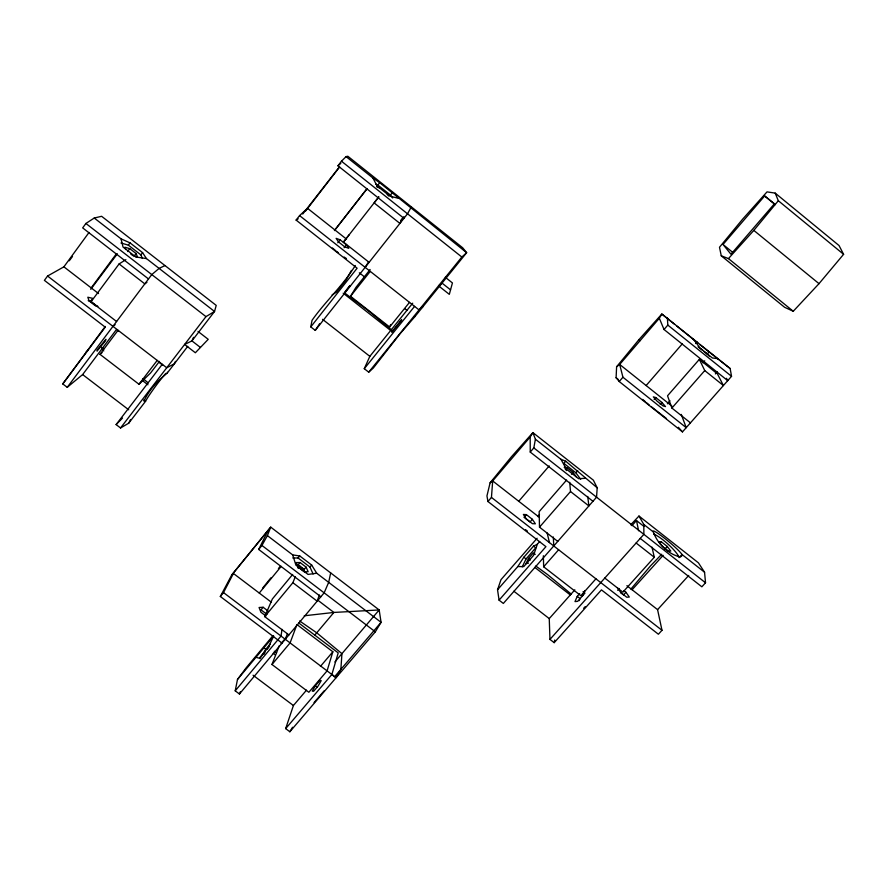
<?xml version="1.0" encoding="UTF-8"?>
<svg xmlns="http://www.w3.org/2000/svg" width="888" height="888" viewBox="0 0 888 888"><rect width="100%" height="100%" fill="white"/><g stroke="black" fill="none" stroke-linecap="round" stroke-linejoin="round"><path stroke-width="1.33" d="M616.106 377.7L616.605 366.755L638.849 339.738L661.849 314.03L730.147 368.531L731.546 376.323L682.472 431.89L619.225 381.529L616.106 377.7L618.215 379.387M499.078 600.155L545.931 546.653L487.956 501.52L486.946 495.926L490.109 482.806L511.433 456.787L532.9 432.611L593.362 480.175L597.191 487.801L596.558 497.18L503.341 603.44L499.078 600.155L497.535 589.787L500.976 579.686L537.129 538.25M487.956 501.52L491.453 497.424L492.685 480.941L530.18 436.974L532.9 432.611L535.397 439.205L533.821 447.896L530.247 452.07L592.951 501.298M282.029 629.359L281.008 636.052L235.22 690.831L239.438 694.005L324.142 592.84L328.671 582.361L330.68 572.915M411.344 206.871L407.525 213.797L315.251 330.392L310.778 326.895L312.043 320.313C325.496 301.165 343.223 285.414 355.289 265.501M235.22 690.831L237.484 679.464L246.187 667.798L273.016 635.63M574.847 589.832L549.25 618.592L549.961 639.404L554.19 642.668L554.711 640.037M640.237 538.417L701.853 586.802L705.527 582.794L704.561 572.238L681.995 554.489L681.629 556.166L680.319 556.965C668.231 554.345 657.375 543.567 653.379 531.99L643.811 524.464L638.971 516.05L630.691 524.819M271.972 664.502L290.087 642.912L296.936 624.564L332.856 651.781L327.084 670.873L308.846 692.274L271.972 664.502L279.309 645.62M282.051 643.101L220.324 596.481L231.757 574.98L270.718 527.139L379.176 609.956L381.074 622.333L375.324 631.823L289.854 731.756L285.67 728.615L293.406 705.527L306.504 690.143M539.682 541.536L537.329 544.233L533.599 555.344L523.754 566.588L517.815 566.566L497.535 589.787M319.347 594.993L317.16 601.165L292.874 582.695L295.316 576.701M285.27 639.271L287.235 634.132M320.868 596.747L258.697 549.439L261.938 545.465L267.388 535.619L270.718 527.139L231.757 574.98M298.734 568.309L299.711 565.911L303.996 569.186M239.438 694.005L240.47 691.552M579.176 600.665L580.075 598.568L577.244 596.37L579.686 593.628M582.595 595.815L584.826 590.576M288.911 634.92L264.735 616.638L272.35 599L292.651 574.458M370.107 269.53L355.955 287.39L350.527 296.27L389.632 327.017L390.687 324.575M577.244 596.37L574.991 601.598L577.655 601.343L584.97 593.084L583.083 591.619M403.951 218.315L337.94 165.801L341.469 161.205L346.065 156.61L347.819 156.244L462.692 247.785L466.644 252.692L414.974 316.55L400.077 333.744L373.215 368.154L368.709 372.172L364.269 368.698L369.841 356.343L412.709 303.185M193.551 337.34L191.941 340.892L184.626 344.455L195.36 352.758L208.225 339.327L198.035 331.435M175.469 361.372L174.314 363.847L166.744 367.754L47.564 276.024L44.4 280.364L105.239 327.161L62.759 383.916L67.233 387.323L82.628 374.57L116.461 329.526L118.615 331.191M535.22 554.401L533.311 552.924L528.46 558.485L526.018 563.591L528.46 563.159M522.244 566.888L526.04 558.941L535.719 547.863L533.51 546.153L523.831 557.231L517.815 566.566M258.697 549.439L267.554 531.568M162.271 364.313L116.117 424.586L120.546 427.972L128.716 423.199L130.569 419.513M220.324 596.481L223.499 592.585L233.422 573.47L271.406 602.253M351.415 270.418L346.154 279.875L336.419 292.208L332.112 294.883M315.362 685.725L312.254 691.119L313.619 691.286L318.115 686.013L321.212 680.608L319.824 680.486L315.362 685.725L317.227 687.134M403.885 216.661L399.911 223.41L374.126 202.908L378.899 196.792L343.456 242.08L369.108 262.337M616.605 366.755L619.68 364.457L659.329 318.259L661.849 314.03L674.603 324.286M289.854 731.756L292.541 727.261M263.692 654.523L265.001 652.414M365.146 267.355L368.664 261.694M259.995 658.652L265.834 649.272L270.241 643.989M315.251 330.392L319.613 323.743M62.759 383.916L105.261 326.44M302.73 214.03L339.549 166.744M117.349 253.813L90.743 289.333M200.433 347.463L191.941 340.892L214.541 311.477L216.217 305.394L101.609 216.295L94.25 218.026L85.903 223.465L82.673 227.894L148.507 278.943M47.564 276.024L63.892 266.833L89.022 232.456M91.187 287.879L116.45 253.735M120.957 242.99L128.327 245.132L130.003 242.857L142.591 252.647L146.442 258.575L214.541 311.477L205.972 316.628L120.546 427.972M88.201 300.677L90.709 301.254L92.84 298.379L87.812 297.214L89.089 300.91L95.416 305.794L97.924 306.36M127.583 251.548L129.759 248.618L136.075 253.524L137.551 257.065L135.109 256.377M125.863 259.662L119.092 263.947L91.009 301.798L116.594 321.512M133.899 256.454L136.075 253.524M142.391 258.441L140.903 254.9L142.591 252.647M345.044 291.775L349.85 285.57M67.233 387.323L151.781 274.581L159.107 268.409L164.968 265.556M159.452 361.372L150.583 372.971L138.983 384.26L99.978 354.334L118.06 330.281M69.253 260.795L72.505 256.477M138.983 384.26L157.209 360.406M339.505 167.111L305.483 211.166M128.716 423.199L145.577 401.254A18.759 1.221 -53.8 0 1 154.723 387.412A18.759 1.221 -53.8 0 1 165.834 373.393M143.845 399.933L145.577 401.254L143.945 401.099C148.962 390.143 157.687 380.719 167.088 373.26L187.745 346.364M310.778 326.895L357.12 268.209L296.115 220.091L299.578 215.595L307.514 208.303L346.464 239.094M366.911 188.922L334.421 230.591M334.876 229.937L367.066 188.633M343.456 242.08L349.139 234.787M375.657 184.049L377.855 185.048L379.687 182.706L466.644 252.692L461.838 257.032L368.709 372.172M337.806 242.779L340.115 239.816L346.409 244.788L348.773 248.329L344.81 246.897L338.461 241.891L336.13 238.35L340.115 239.816M344.089 247.752L346.409 244.788M392.674 197.98L390.465 195.094L392.307 192.763M400.61 220.59L402.308 218.437M345.055 292.119L349.905 285.98M350.527 296.27L370.252 271.384M255.955 657.331L273.704 636.052L268.232 647.485L259.285 658.197L255.955 657.331L237.484 679.464M262.515 588.256L270.862 577.866M389.632 327.017L409.501 302.364M364.269 368.698L414.574 306.371M324.164 690.809L314.052 702.575M259.252 593.051L281.23 566.355M292.796 557.997L298.068 557.986L299.756 555.955L311.655 565.034L316.705 573.226L381.074 622.333L334.432 676.911M268.076 611.022L263.137 607.281L261.005 609.856L266.933 614.341M300.111 562.559L296.159 562.581L298.202 567.199L304.229 571.794L308.158 571.728L306.083 567.11L300.111 562.559L297.935 565.19L303.907 569.741L304.939 572.05M297.946 568.054L299.711 565.911M721.267 255.811L728.449 258.586L753.823 230.392L778.321 200.721L775.202 193.107L767.01 191.886L742.601 219.192L719.491 247.253L721.267 255.811L784.592 307.281L793.25 311.266L819.014 283.661L843.6 254.312L839.027 245.532L775.202 193.107M264.735 616.638L292.874 582.695M303.907 569.741L306.083 567.11M313.098 573.992L309.968 567.066L311.655 565.034M537.784 516.594L539.493 514.529M667.365 403.796L669.929 400.699M266.966 649.239L269.63 646.064M281.074 643.523L284.604 639.305M278.41 568.531L280.153 566.477M314.985 634.887L333.899 612.443L379.176 609.956L334.865 661.96M630.88 589.11L650.571 565.811L661.704 554.256M320.435 666.389L332.856 651.781M285.67 728.615L331.868 674.492L338.206 652.891L298.634 622.899M723.01 244.466L764.657 195.948L774.414 203.818L730.968 254.246L723.01 244.466L732.655 252.314M619.225 381.529L622.932 377.234L619.68 364.457L671.861 406.071M726.473 378.299L727.716 380.652L664.035 329.504L667.82 325.108L667.388 318.059M518.736 501.276L549.217 465.9M597.191 487.801L565.723 461.216L563.869 463.358L575.868 472.793L580.708 479.354M526.384 514.629L524.042 517.338L530.025 522L532.367 519.302L526.384 514.629L523.365 514.441L526.373 518.969L532.4 523.676L535.386 523.82L532.367 519.302M565.445 469.519L567.032 467.676L573.06 472.416L576.268 476.789M646.131 385.547L682.317 343.823M566.6 480.053L539.16 511.666L539.493 527.15L557.764 541.403M571.461 474.259L573.06 472.416M575.868 472.793L577.722 470.662M695.681 343.534L696.991 342.035M539.493 527.15L570.507 491.53L569.708 482.284M654.156 399.478L655.81 397.58L661.882 402.431L665.512 406.582L663.047 405.894L656.92 401.01L653.313 396.858L655.81 397.58M660.228 404.318L661.882 402.431M699.344 359.374L704.75 370.574L723.409 385.536L717.426 373.892L699.344 359.374L667.532 395.793L671.894 408.047L690.453 422.855M709.146 356.077L707.214 354.079L709.179 351.837M671.894 408.047L704.75 370.574M595.926 578.821L580.863 595.704L543.656 566.788L558.619 549.761M715.384 373.915L717.204 371.839M631.945 525.652L636.485 520.557L644.066 526.506M549.961 639.404L643.867 534.354L643.811 524.464M554.19 642.668L601.454 589.887L658.397 634.232L661.993 630.302L657.575 609.645L626.895 585.692M617.671 590.331L619.258 588.566M659.695 543.589L661.316 541.791L667.243 546.464L670.817 551.093L668.431 551.071L662.448 546.364L658.896 541.724L661.316 541.791M652.003 547.175L654.301 557.264L622.877 592.174L604.795 578.066M623.986 590.753L625.951 592.285L623.565 594.927L620.623 592.629M664.823 549.15L667.243 546.464M632.101 589.754L663.136 555.344M679.853 556.854L681.995 554.489M657.575 609.645L688.733 575.446M702.852 362.859L704.717 360.839M583.66 608.291L585.192 606.67M116.117 424.586L122.511 418.082M86.114 352.014L88.178 350.261M337.94 165.801L340.792 163.392M422.832 306.837L419.058 309.912L299.578 215.595M99.978 354.334L102.109 352.603M112.954 326.351L115.118 324.686M146.931 282.34L144.811 283.871L119.092 263.947M490.109 482.806L492.685 480.941L538.794 516.927M296.115 220.091L298.146 218.803M533.51 546.153L537.329 544.233M316.705 573.226L308.025 574.414L295.926 565.179L292.696 554.911L267.388 535.619M304.229 615.784L333.899 612.443L317.804 600.199M585.125 478.31L578.565 478.688L566.366 469.097L560.916 459.274L535.397 439.205M263.137 607.281L259.063 607.492L260.939 612.254L265.934 616.017M717.893 358.674L712.376 357.975L699.977 348.007L693.306 338.905M564.169 467.277L567.032 467.676M292.696 554.911L299.756 555.955M146.442 258.575L135.842 256.976L123.021 247.019L121.034 238.839L94.25 218.026M398.39 198.302L389.865 196.115L377.023 185.881L372.916 178.011L346.065 156.61M129.759 248.618L124.853 247.208L125.807 249.561M560.916 459.274L565.723 461.216M376.523 186.647L380.364 188.367M121.034 238.839L130.003 242.857M344.133 257.021L346.353 258.53M274.281 651.259L276.557 652.813M299.622 620.978L316.739 632.811L341.936 653.657L340.859 669.397L336.097 677.688L223.499 592.585M372.916 178.011L379.687 182.706M101.598 347.308L103.841 348.895M535.775 566L547.619 574.614L571.35 594.205M666.488 418.559L651.048 406.482M730.147 368.531L699.811 344.566M525.518 529.692L527.383 531.08M344.677 292.985L367.799 310.312L392.329 330.536M253.058 675.224L293.406 705.527M273.215 653.268L275.402 654.911M263.647 647.618L265.834 649.272M298.068 557.986L309.968 567.066M261.938 545.465L375.324 631.823M82.628 374.57L128.727 409.801M101.632 349.262L103.785 350.915M142.546 380.652L147.93 384.781M336.33 251.171L338.339 252.714M63.892 266.833L98.535 293.551M90.709 301.254L96.981 306.083M158.564 361.938L162.881 365.268M513.83 591.208L549.25 618.592M128.327 245.132L140.903 254.9M528.46 558.485L530.358 559.962M523.831 557.231L526.04 558.941M534.743 567.354L570.285 594.949M130.747 254.001L132.856 255.633M85.903 223.465L205.972 316.628M491.453 497.424L661.993 630.302M570.507 491.53L588.877 505.938L587.723 496.425M636.13 543.012L654.301 557.264M322.522 319.314L369.841 356.343M638.971 516.05L698.412 562.826L704.561 572.238M343.19 293.173L390.687 330.503M533.821 447.896L705.527 582.794M359.318 272.794L364.724 277.056M404.773 308.647L406.937 310.345M450.549 289.854L442.035 283.106L438.55 285.825L449.317 294.35L452.436 282.95L445.288 277.267M622.932 377.234L686.213 427.65L681.274 414.419M377.855 185.048L390.465 195.094M341.469 161.205L461.838 257.032M638.849 339.738L640.048 340.703M698.079 346.731L702.142 349.994M704.173 351.626L707.214 354.079M667.82 325.108L731.546 376.323M676.7 325.974L697.735 342.901M332.401 247.985L335.353 250.372M728.449 258.586L793.25 311.266M753.823 230.392L819.014 283.661M764.657 195.948L775.257 204.651M778.321 200.721L843.6 254.312M143.001 378.588L148.207 382.894M646.486 402.675L649.117 404.895M642.69 399.4L645.609 401.931M678.365 427.283L682.472 431.89M386.691 193.406L388.611 195.937M564.968 468.376L566.566 470.562M625.951 592.285L629.315 597.058L626.773 597.236L620.823 592.607L617.471 587.823M659.329 318.259L664.035 329.504M547.152 532.989L549.461 542.624M636.485 520.557L638.627 530.769M553.335 536.963L553.757 545.976M543.356 555.744L543.656 566.788M530.18 436.974L530.247 452.07M653.346 531.968A19.014 1.909 39.9 0 1 664.757 538.428A19.014 1.909 39.9 0 1 682.028 554.523M653.69 534.054A18.959 3.852 41.6 0 1 668.831 544.877A18.959 3.852 41.6 0 1 679.142 557.642M167.432 372.25A18.759 1.221 -53.8 0 1 167.111 373.226M414.541 315.706A19.081 3.263 -53.2 0 1 414.996 316.528M332.556 675.124A18.237 4.684 -56.4 0 1 333.466 675.968M97.414 349.628L97.036 351.104L105.483 340.814L105.905 339.294L97.414 349.628M401.642 319.924L391.897 332.001L401.642 319.924"/></g></svg>
